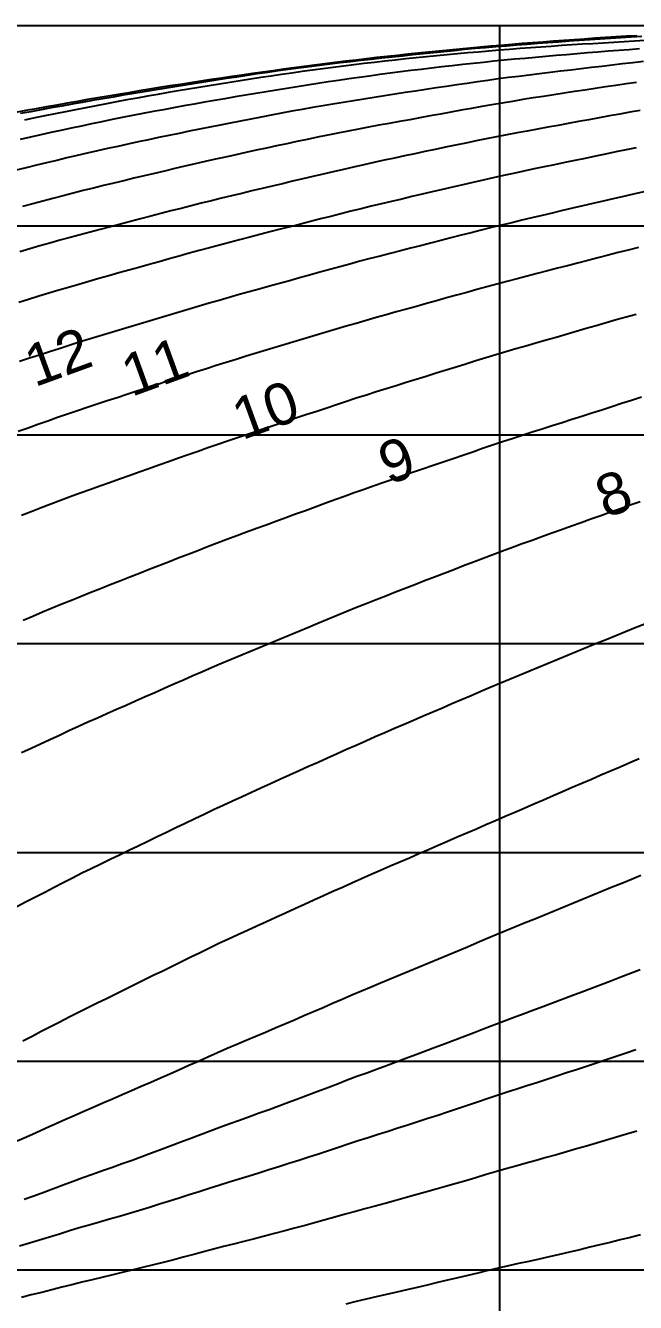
# Model space of a CAD drawing. Header units: millimetres. Extents: x 219888 to 472088, y 91183 to 209983.
# Drawn here: x 256928 to 262774, y 129108 to 141339 of the extents above; entities that cross this region are included whole.
import ezdxf

# ---------------------------------------------------------------- set-up
doc = ezdxf.new("R2010")
doc.units = ezdxf.units.MM
doc.layers.add('Waterlines', color=7, linetype='Continuous')
doc.layers.add('网格线和标注', color=7, linetype='Continuous')
doc.styles.get("Standard").update_dxf_attribs({"font": 'arial.ttf', "height": 600})

msp = doc.modelspace()

# ---------------------------------------------------------------- linework, layer by layer
at = {"layer": 'Waterlines', "color": 135}
for points in [[(262785.634, 141241.946), (262687.614, 141236.086), (262586.524, 141229.856), (262485.904, 141223.466), (262385.774, 141216.916), (262285.294, 141210.156), (262188.864, 141203.486), (262088.154, 141196.316), (261987.934, 141188.976), (261887.074, 141181.386), (261786.494, 141173.606), (261688.914, 141165.856), (261588.934, 141157.716), (261489.364, 141149.386), (261389.044, 141140.786), (261289.244, 141132.006), (261189.964, 141123.046), (261090.554, 141113.866), (260991.514, 141104.486), (260891.074, 141094.746), (260790.724, 141084.776), (260690.184, 141074.536), (260593.234, 141064.426), (260494.144, 141053.856), (260393.794, 141042.896), (260293.584, 141031.686), (260195.324, 141020.446), (260095.954, 141008.826), (259997.024, 140996.996), (259896.804, 140984.756), (259797.094, 140972.316), (259697.744, 140959.666), (259600.084, 140947.006), (259500.244, 140933.816), (259400.574, 140920.426), (259302.444, 140907.016), (259203.854, 140893.326), (259104.144, 140879.266), (259004.464, 140864.986), (258907.024, 140850.836), (258807.914, 140836.236), (258708.064, 140821.316), (258608.674, 140806.276), (258510.174, 140791.176), (258412.344, 140775.986), (258312.424, 140760.286), (258213.304, 140744.516), (258115.684, 140728.806), (258017.274, 140712.786), (257917.204, 140696.316), (257817.474, 140679.716), (257720.644, 140663.416), (257622.014, 140646.646), (257522.764, 140629.596), (257425.584, 140612.726), (257326.764, 140595.396), (257227.764, 140577.856), (257129.264, 140560.216), (257031.164, 140542.466), (256932.704, 140524.446), (256833.514, 140506.106)], [(262833.894, 141234.096), (262734.094, 141228.296), (262633.574, 141222.176), (262533.814, 141215.846), (262433.954, 141209.266), (262334.924, 141202.506), (262234.504, 141195.446), (262133.814, 141188.196), (262035.604, 141180.976), (261934.584, 141173.426), (261836.794, 141166.016), (261736.144, 141158.286), (261635.814, 141150.486), (261536.994, 141142.706), (261436.574, 141134.696), (261337.254, 141126.636), (261236.904, 141118.286), (261136.814, 141108.806), (261037.524, 141098.306), (260938.494, 141088.126), (260838.694, 141077.876), (260739.874, 141067.666), (260640.464, 141057.306), (260540.474, 141046.796), (260440.964, 141036.226), (260342.504, 141025.626), (260241.604, 141014.596), (260141.774, 141003.496), (260043.934, 140992.396), (259943.574, 140980.726), (259844.624, 140968.896), (259745.934, 140956.746), (259645.894, 140944.066), (259545.624, 140930.976), (259447.654, 140917.806), (259348.854, 140904.156), (259249.364, 140890.036), (259149.644, 140875.546), (259051.534, 140860.976), (258952.284, 140845.976), (258854.224, 140830.926), (258754.954, 140815.526), (258655.964, 140800.036), (258555.844, 140784.256), (258458.684, 140768.806), (258360.164, 140753.006), (258260.224, 140736.846), (258162.394, 140720.886), (258063.844, 140704.656), (257964.824, 140688.196), (257865.684, 140671.546), (257766.994, 140654.806), (257669.064, 140638.026), (257569.974, 140620.856), (257471.214, 140603.536), (257374.444, 140586.376), (257274.884, 140568.506), (257175.694, 140550.486), (257078.094, 140532.546), (256980.204, 140514.336), (256881.184, 140495.706)], [(262865.544, 141195.056), (262765.544, 141189.266), (262665.784, 141183.436), (262566.124, 141177.546), (262465.694, 141171.546), (262366.584, 141165.536), (262266.374, 141159.376), (262166.494, 141153.106), (262066.814, 141146.706), (261966.914, 141140.096), (261867.224, 141133.266), (261767.034, 141126.086), (261667.574, 141118.626), (261567.824, 141110.806), (261467.764, 141102.606), (261368.464, 141094.186), (261268.584, 141085.516), (261168.444, 141076.706), (261069.264, 141067.856), (260969.644, 141058.766), (260869.924, 141049.416), (260770.484, 141039.806), (260670.874, 141029.866), (260571.804, 141019.636), (260472.034, 141008.996), (260372.784, 140998.066), (260273.154, 140986.736), (260173.794, 140975.096), (260074.494, 140963.116), (259975.084, 140950.756), (259875.884, 140938.066), (259776.914, 140925.046), (259677.774, 140911.646), (259578.684, 140897.916), (259479.674, 140883.876), (259380.644, 140869.546), (259281.624, 140854.956), (259182.664, 140840.106), (259084.104, 140825.076), (258985.044, 140809.746), (258886.234, 140794.226), (258787.564, 140778.516), (258688.754, 140762.586), (258589.994, 140746.456), (258491.244, 140730.096), (258392.444, 140713.466), (258294.054, 140696.626), (258195.374, 140679.446), (258096.634, 140661.956), (257998.464, 140644.266), (257899.984, 140626.236), (257801.664, 140607.946), (257703.544, 140589.426), (257604.924, 140570.566), (257507.034, 140551.596), (257408.754, 140532.346), (257310.864, 140512.966), (257212.354, 140493.306), (257114.494, 140473.626), (257016.244, 140453.746), (256918.194, 140433.776)], [(262812.574, 141115.626), (262712.474, 141107.966), (262613.284, 141100.286), (262512.884, 141092.426), (262413.164, 141084.526), (262314.314, 141076.566), (262214.114, 141068.376), (262113.944, 141060.046), (262014.184, 141051.586), (261914.674, 141042.966), (261815.414, 141034.186), (261715.584, 141025.136), (261615.294, 141015.816), (261516.084, 141006.356), (261417.034, 140996.656), (261317.284, 140986.596), (261217.394, 140976.216), (261117.904, 140965.576), (261018.164, 140954.596), (260919.524, 140943.416), (260819.874, 140931.806), (260719.954, 140919.846), (260621.294, 140907.716), (260521.674, 140895.156), (260422.904, 140882.376), (260323.104, 140869.146), (260223.534, 140855.616), (260124.574, 140841.866), (260026.194, 140827.886), (259927.394, 140813.546), (259827.714, 140798.786), (259728.754, 140783.846), (259629.764, 140768.636), (259531.564, 140753.296), (259432.544, 140737.586), (259333.544, 140721.636), (259235.064, 140705.546), (259136.354, 140689.196), (259037.814, 140672.676), (258938.754, 140655.856), (258839.974, 140638.906), (258740.964, 140621.726), (258643.284, 140604.586), (258544.924, 140587.126), (258445.584, 140569.246), (258347.404, 140551.336), (258249.134, 140533.136), (258151.484, 140514.766), (258052.584, 140495.866), (257954.204, 140476.766), (257856.124, 140457.406), (257758.674, 140437.866), (257660.194, 140417.796), (257561.444, 140397.366), (257464.034, 140376.896), (257366.594, 140356.126), (257268.224, 140334.896), (257169.994, 140313.476), (257073.554, 140292.256), (256975.244, 140270.466), (256877.174, 140248.586)], [(262850.004, 140993.976), (262749.974, 140982.776), (262650.104, 140971.406), (262551.024, 140959.976), (262451.824, 140948.396), (262352.224, 140936.656), (262253.044, 140924.876), (262153.194, 140912.926), (262053.744, 140900.956), (261954.674, 140888.966), (261855.434, 140876.896), (261755.814, 140864.736), (261656.534, 140852.606), (261556.934, 140840.456), (261457.164, 140828.176), (261358.674, 140814.276), (261259.624, 140800.036), (261160.874, 140785.686), (261061.524, 140771.126), (260963.024, 140756.586), (260863.984, 140741.856), (260764.814, 140727.006), (260665.414, 140712.006), (260567.234, 140697.066), (260467.874, 140681.806), (260369.214, 140666.516), (260270.134, 140650.976), (260171.104, 140635.256), (260072.224, 140619.306), (259973.674, 140603.146), (259874.924, 140586.666), (259776.714, 140569.976), (259677.524, 140552.806), (259579.254, 140535.466), (259480.684, 140517.736), (259382.124, 140499.686), (259283.924, 140481.376), (259185.404, 140462.696), (259087.574, 140443.876), (258988.934, 140424.656), (258890.694, 140405.296), (258792.354, 140385.756), (258694.484, 140366.186), (258596.164, 140346.386), (258498.174, 140326.506), (258400.204, 140306.456), (258301.944, 140286.166), (258203.894, 140265.726), (258106.054, 140245.106), (258008.314, 140224.286), (257910.444, 140203.196), (257812.654, 140181.866), (257715.104, 140160.326), (257617.344, 140138.446), (257519.694, 140116.296), (257422.194, 140093.866), (257324.344, 140071.036), (257227.324, 140048.136), (257130.054, 140024.926), (257032.754, 140001.506), (256935.174, 139977.846), (256837.534, 139954.016)], [(262782.964, 140793.386), (262684.094, 140779.466), (262584.894, 140765.326), (262485.934, 140751.036), (262386.984, 140736.566), (262287.894, 140721.876), (262188.884, 140707.006), (262089.914, 140691.936), (261990.944, 140676.646), (261892.194, 140661.176), (261793.174, 140645.416), (261694.674, 140629.486), (261596.024, 140613.266), (261497.074, 140596.686), (261398.544, 140579.866), (261300.024, 140562.736), (261201.404, 140545.306), (261102.614, 140527.616), (261004.444, 140509.826), (260905.714, 140491.776), (260807.254, 140473.696), (260708.704, 140455.596), (260610.634, 140437.706), (260512.004, 140419.896), (260413.504, 140402.106), (260314.934, 140384.076), (260216.704, 140365.716), (260118.334, 140346.896), (260020.654, 140327.816), (259922.284, 140308.286), (259824.184, 140288.536), (259726.244, 140268.576), (259627.814, 140248.286), (259530.024, 140227.926), (259432.064, 140207.326), (259334.354, 140186.586), (259236.414, 140165.606), (259138.854, 140144.516), (259041.044, 140123.176), (258943.104, 140101.606), (258845.434, 140079.906), (258748.174, 140058.086), (258650.214, 140035.906), (258552.694, 140013.636), (258455.204, 139991.206), (258357.964, 139968.666), (258259.994, 139945.796), (258162.954, 139922.986), (258065.544, 139899.936), (257967.914, 139876.686), (257870.744, 139853.386), (257773.384, 139829.866), (257676.304, 139806.226), (257578.854, 139782.276), (257481.384, 139758.036), (257384.374, 139733.466), (257287.584, 139708.346), (257190.824, 139682.796), (257094.224, 139657.386), (256997.524, 139632.186), (256900.294, 139606.906)], [(262818.904, 140526.036), (262720.374, 140508.766), (262622.394, 140491.326), (262523.594, 140473.506), (262425.474, 140455.596), (262327.204, 140437.506), (262228.674, 140419.226), (262129.884, 140400.826), (262031.724, 140382.546), (261933.484, 140364.366), (261835.634, 140346.446), (261736.734, 140328.336), (261638.454, 140310.116), (261540.364, 140291.536), (261442.074, 140272.506), (261343.874, 140253.156), (261245.854, 140233.566), (261147.954, 140213.766), (261050.244, 140193.806), (260952.384, 140173.616), (260854.194, 140153.176), (260756.294, 140132.606), (260658.714, 140111.916), (260560.624, 140090.936), (260463.264, 140069.916), (260365.434, 140048.586), (260267.614, 140027.046), (260170.184, 140005.366), (260072.754, 139983.436), (259975.204, 139961.246), (259877.624, 139938.836), (259780.124, 139916.246), (259682.784, 139893.526), (259585.134, 139870.566), (259488.014, 139847.616), (259390.584, 139824.466), (259293.464, 139801.326), (259196.154, 139778.096), (259098.704, 139754.916), (259001.134, 139732.016), (258903.694, 139709.226), (258806.674, 139685.766), (258709.804, 139661.716), (258612.714, 139637.306), (258515.784, 139612.746), (258419.454, 139588.206), (258322.294, 139563.326), (258225.414, 139538.416), (258128.834, 139513.476), (258031.514, 139488.246), (257934.964, 139463.106), (257838.374, 139437.836), (257741.534, 139412.376), (257644.864, 139386.806), (257548.064, 139361.026), (257451.624, 139335.096), (257354.824, 139308.746), (257258.364, 139282.116), (257161.884, 139255.116), (257065.974, 139227.956), (256969.934, 139200.596), (256873.324, 139173.196)], [(262781.514, 140168.486), (262683.454, 140148.406), (262585.674, 140128.176), (262487.664, 140107.756), (262389.494, 140087.216), (262291.894, 140066.776), (262193.534, 140046.256), (262095.344, 140025.966), (261997.484, 140005.886), (261899.874, 139985.766), (261801.874, 139965.296), (261703.984, 139944.486), (261606.314, 139923.336), (261508.454, 139901.796), (261410.834, 139879.986), (261312.994, 139857.906), (261215.664, 139835.756), (261118.174, 139813.426), (261020.804, 139791.016), (260923.224, 139768.446), (260825.594, 139745.776), (260728.214, 139723.076), (260631.024, 139700.336), (260533.434, 139677.416), (260435.964, 139654.436), (260338.444, 139631.346), (260241.164, 139608.176), (260143.814, 139584.756), (260046.124, 139560.516), (259949.514, 139535.686), (259853.184, 139511.176), (259755.934, 139486.516), (259659.044, 139461.956), (259562.124, 139437.346), (259464.774, 139412.586), (259368.244, 139387.956), (259271.034, 139363.076), (259174.024, 139338.136), (259077.334, 139313.166), (258980.434, 139287.966), (258883.754, 139262.636), (258786.654, 139236.926), (258690.164, 139211.026), (258594.004, 139184.856), (258496.864, 139158.046), (258400.714, 139131.176), (258304.054, 139103.916), (258208.174, 139076.786), (258111.734, 139049.646), (258015.314, 139022.876), (257918.934, 138996.346), (257822.614, 138969.736), (257726.104, 138942.776), (257630.144, 138915.596), (257533.964, 138887.946), (257437.874, 138859.946), (257341.774, 138831.606), (257246.134, 138803.176), (257150.234, 138774.476), (257054.414, 138745.676), (256958.464, 138716.716), (256862.704, 138687.726)], [(262852.974, 139746.696), (262755.754, 139724.686), (262658.244, 139702.306), (262561.114, 139679.876), (262463.334, 139657.206), (262366.114, 139634.586), (262268.884, 139611.906), (262171.534, 139589.116), (262074.094, 139566.246), (261976.904, 139543.356), (261879.444, 139520.326), (261781.994, 139497.196), (261684.654, 139473.986), (261587.494, 139450.676), (261490.064, 139427.106), (261392.944, 139403.346), (261295.714, 139379.206), (261198.604, 139354.706), (261101.764, 139329.926), (261004.994, 139304.956), (260908.014, 139279.996), (260811.004, 139255.306), (260714.044, 139230.776), (260617.254, 139206.296), (260520.414, 139181.686), (260423.454, 139156.846), (260326.754, 139131.826), (260230.034, 139106.516), (260133.224, 139080.836), (260036.834, 139054.936), (259940.274, 139028.716), (259843.714, 139002.276), (259747.574, 138975.776), (259651.024, 138949.036), (259554.554, 138922.206), (259458.234, 138895.366), (259361.584, 138868.426), (259265.364, 138841.646), (259168.644, 138814.936), (259072.054, 138788.546), (258975.864, 138762.076), (258879.644, 138734.866), (258783.534, 138707.006), (258687.444, 138678.736), (258592.044, 138650.456), (258496.154, 138621.876), (258400.244, 138593.206), (258304.604, 138564.546), (258208.944, 138535.836), (258112.944, 138506.986), (258017.034, 138478.136), (257921.274, 138449.336), (257825.324, 138420.476), (257729.314, 138391.646), (257633.604, 138363.026), (257537.374, 138334.606), (257442.124, 138305.016), (257346.924, 138274.626), (257251.804, 138244.096), (257156.894, 138213.556), (257061.814, 138182.906), (256966.244, 138152.056), (256871.474, 138121.436)], [(262801.424, 139212.526), (262704.464, 139188.266), (262607.614, 139163.826), (262510.644, 139139.166), (262413.534, 139114.296), (262316.574, 139089.336), (262219.604, 139064.256), (262122.964, 139039.196), (262026.024, 139014.026), (261929.444, 138988.996), (261832.514, 138964.076), (261735.324, 138939.186), (261638.544, 138914.086), (261541.894, 138888.486), (261445.654, 138862.526), (261349.294, 138836.226), (261252.884, 138809.736), (261156.264, 138783.066), (261059.924, 138756.386), (260963.824, 138729.706), (260867.134, 138702.826), (260771.064, 138676.086), (260674.924, 138649.316), (260578.354, 138622.416), (260481.694, 138595.526), (260385.644, 138568.896), (260288.914, 138542.106), (260192.744, 138514.796), (260096.544, 138486.646), (260000.834, 138458.286), (259905.294, 138429.816), (259809.524, 138401.186), (259713.704, 138372.476), (259617.854, 138343.706), (259522.344, 138315.016), (259426.454, 138286.196), (259330.634, 138257.386), (259234.924, 138228.616), (259138.884, 138199.776), (259042.894, 138170.936), (258947.384, 138142.006), (258851.794, 138112.526), (258756.414, 138082.506), (258661.204, 138052.126), (258565.704, 138021.426), (258470.884, 137990.786), (258375.734, 137959.936), (258280.634, 137929.036), (258185.764, 137898.166), (258090.524, 137867.156), (257995.464, 137836.196), (257900.124, 137805.136), (257805.354, 137774.206), (257709.964, 137742.976), (257614.954, 137711.736), (257519.954, 137680.256), (257425.204, 137648.486), (257330.314, 137616.096), (257235.884, 137583.296), (257141.894, 137550.326), (257047.434, 137517.096), (256953.404, 137484.036), (256859.054, 137450.896)], [(262781.394, 138572.776), (262685.244, 138546.006), (262588.864, 138518.846), (262493.124, 138491.536), (262396.724, 138463.806), (262300.314, 138435.946), (262204.214, 138408.146), (262108.274, 138380.406), (262012.734, 138352.776), (261916.654, 138324.976), (261820.244, 138297.026), (261724.304, 138269.156), (261628.254, 138241.146), (261532.344, 138213.036), (261436.374, 138184.646), (261340.394, 138155.816), (261244.954, 138126.626), (261149.534, 138097.106), (261053.864, 138067.376), (260958.484, 138037.726), (260863.254, 138008.116), (260767.734, 137978.406), (260671.954, 137948.606), (260576.724, 137918.976), (260481.174, 137889.216), (260385.534, 137859.406), (260290.084, 137829.626), (260194.514, 137799.736), (260098.664, 137769.426), (260004.464, 137738.116), (259909.254, 137706.466), (259814.594, 137675.046), (259719.994, 137643.656), (259625.004, 137612.146), (259529.904, 137580.596), (259435.084, 137549.146), (259340.124, 137517.636), (259245.174, 137486.126), (259150.254, 137454.596), (259055.234, 137422.986), (258960.114, 137391.196), (258865.434, 137359.226), (258770.994, 137326.806), (258676.474, 137293.936), (258581.944, 137260.786), (258487.884, 137227.616), (258393.694, 137194.286), (258299.334, 137160.816), (258205.664, 137127.536), (258111.404, 137094.006), (258016.924, 137060.386), (257922.454, 137026.746), (257828.814, 136993.386), (257734.204, 136959.686), (257639.974, 136926.106), (257545.794, 136892.566), (257451.064, 136858.826), (257357.794, 136823.826), (257264.434, 136788.676), (257170.674, 136753.336), (257077.554, 136718.206), (256983.774, 136682.806), (256890.124, 136647.436)], [(262830.994, 137778.336), (262736.354, 137748.046), (262641.224, 137717.586), (262546.114, 137687.136), (262450.784, 137656.616), (262355.654, 137626.166), (262260.514, 137595.696), (262164.974, 137565.106), (262069.804, 137534.616), (261974.664, 137504.146), (261879.134, 137473.536), (261784.244, 137443.126), (261688.634, 137412.466), (261593.284, 137381.776), (261498.294, 137350.406), (261403.744, 137318.526), (261309.174, 137286.526), (261214.344, 137254.366), (261119.604, 137222.166), (261025.104, 137189.996), (260930.444, 137157.696), (260835.784, 137125.336), (260741.344, 137092.976), (260646.694, 137060.456), (260551.844, 137027.776), (260457.694, 136995.236), (260362.914, 136962.376), (260268.524, 136929.526), (260174.024, 136896.456), (260079.294, 136862.956), (259985.584, 136829.126), (259891.874, 136794.976), (259797.894, 136760.686), (259704.054, 136726.416), (259609.954, 136692.036), (259516.134, 136657.736), (259422.294, 136623.396), (259328.274, 136588.966), (259234.354, 136554.516), (259140.534, 136520.046), (259046.614, 136485.446), (258952.614, 136450.656), (258859.004, 136415.766), (258765.624, 136380.606), (258671.954, 136344.826), (258578.464, 136308.696), (258485.574, 136272.636), (258392.364, 136236.396), (258299.424, 136200.216), (258206.184, 136163.886), (258112.784, 136127.466), (258019.994, 136091.236), (257926.574, 136054.726), (257833.384, 136018.236), (257740.064, 135981.616), (257647.074, 135944.976), (257554.214, 135908.166), (257461.424, 135871.046), (257368.464, 135833.406), (257276.264, 135795.576), (257183.804, 135757.276), (257091.684, 135718.896), (256999.254, 135680.286), (256907.164, 135641.766)], [(262818.024, 136778.326), (262723.744, 136745.146), (262629.624, 136711.446), (262535.724, 136677.866), (262441.734, 136644.246), (262347.304, 136610.466), (262253.164, 136576.776), (262159.204, 136543.116), (262064.994, 136509.316), (261970.734, 136475.466), (261876.594, 136441.566), (261782.514, 136407.556), (261688.404, 136373.326), (261594.504, 136338.866), (261500.804, 136304.126), (261407.024, 136269.046), (261313.614, 136233.836), (261220.184, 136198.366), (261126.684, 136162.676), (261033.644, 136127.016), (260940.014, 136091.026), (260846.914, 136055.166), (260753.524, 136019.116), (260660.254, 135983.036), (260566.944, 135946.866), (260473.734, 135910.626), (260380.524, 135874.236), (260287.264, 135837.606), (260194.084, 135800.696), (260101.444, 135763.666), (260008.824, 135726.296), (259916.074, 135688.566), (259823.544, 135650.696), (259731.304, 135612.776), (259638.824, 135574.656), (259546.524, 135536.526), (259453.984, 135498.236), (259361.404, 135459.866), (259269.154, 135421.576), (259177.084, 135383.296), (259084.494, 135344.726), (258992.034, 135306.066), (258899.974, 135267.336), (258807.864, 135228.226), (258715.744, 135188.716), (258624.034, 135149.066), (258532.614, 135109.266), (258440.914, 135069.176), (258349.464, 135029.066), (258257.844, 134988.806), (258166.314, 134948.526), (258074.784, 134908.206), (257983.454, 134867.926), (257892.004, 134827.546), (257800.484, 134787.106), (257709.014, 134746.626), (257617.194, 134705.886), (257525.884, 134665.046), (257435.054, 134623.886), (257343.904, 134582.106), (257253.504, 134540.356), (257162.564, 134498.126), (257072.024, 134455.896), (256981.304, 134413.436), (256891.314, 134371.206)], [(262862.404, 135606.666), (262769.934, 135569.316), (262677.584, 135531.906), (262584.794, 135494.256), (262492.134, 135456.586), (262399.654, 135418.926), (262306.894, 135381.066), (262214.364, 135343.216), (262122.074, 135305.356), (262029.464, 135267.256), (261936.894, 135229.056), (261844.614, 135190.876), (261752.294, 135152.576), (261659.944, 135114.156), (261567.314, 135075.516), (261474.944, 135036.826), (261382.464, 134997.766), (261290.854, 134958.886), (261199.144, 134919.926), (261106.804, 134880.626), (261015.254, 134841.576), (260923.024, 134802.156), (260831.244, 134762.826), (260739.274, 134723.306), (260647.534, 134683.786), (260555.854, 134644.196), (260463.764, 134604.356), (260372.124, 134564.646), (260280.264, 134524.786), (260188.424, 134484.876), (260096.714, 134444.506), (260005.744, 134403.926), (259914.284, 134363.096), (259823.264, 134322.416), (259731.924, 134281.556), (259640.584, 134240.616), (259549.304, 134199.596), (259458.064, 134158.456), (259367.124, 134117.286), (259276.144, 134075.946), (259184.694, 134034.286), (259093.914, 133992.896), (259003.054, 133951.446), (258911.834, 133909.746), (258820.954, 133867.966), (258730.614, 133825.616), (258640.354, 133782.486), (258550.294, 133739.576), (258459.704, 133696.416), (258369.574, 133653.426), (258279.204, 133610.236), (258189.204, 133567.086), (258099.004, 133523.686), (258009.134, 133480.306), (257918.934, 133436.676), (257828.864, 133393.096), (257738.644, 133349.496), (257648.774, 133306.156), (257558.724, 133262.616), (257468.844, 133218.636), (257379.304, 133173.716), (257290.264, 133127.966), (257201.554, 133082.126), (257112.834, 133036.366), (257023.824, 132990.496), (256935.144, 132944.786), (256846.234, 132898.906)], [(262810.194, 134315.266), (262718.264, 134276.026), (262626.654, 134236.876), (262534.714, 134197.536), (262442.874, 134158.176), (262350.964, 134118.726), (262259.004, 134079.166), (262167.294, 134039.646), (262075.534, 134000.036), (261983.544, 133960.286), (261891.924, 133920.656), (261799.974, 133880.846), (261708.304, 133841.156), (261616.154, 133801.286), (261524.194, 133761.566), (261432.684, 133722.106), (261340.874, 133682.506), (261249.064, 133642.896), (261157.284, 133603.266), (261065.474, 133563.596), (260973.824, 133523.956), (260881.794, 133484.136), (260789.934, 133444.376), (260698.434, 133404.776), (260606.664, 133365.076), (260514.934, 133325.416), (260422.884, 133285.636), (260331.124, 133245.946), (260239.414, 133206.156), (260147.594, 133166.016), (260056.014, 133125.306), (259965.174, 133084.386), (259873.794, 133043.296), (259782.854, 133002.446), (259691.784, 132961.476), (259600.334, 132920.226), (259509.444, 132879.106), (259418.364, 132837.746), (259327.314, 132796.236), (259236.464, 132754.696), (259145.454, 132712.966), (259054.584, 132671.216), (258963.784, 132629.406), (258872.724, 132587.376), (258782.014, 132545.016), (258692.294, 132501.436), (258602.324, 132457.796), (258512.544, 132414.216), (258422.754, 132370.576), (258332.664, 132326.706), (258242.944, 132282.946), (258152.944, 132238.936), (258063.234, 132194.936), (257973.494, 132150.796), (257883.564, 132106.486), (257793.844, 132062.206), (257704.154, 132017.926), (257614.514, 131973.736), (257524.484, 131929.766), (257434.614, 131885.766), (257345.774, 131840.396), (257256.634, 131794.406), (257168.254, 131748.656), (257079.504, 131702.666), (256990.794, 131656.686), (256901.784, 131610.576)], [(262826.714, 133198.416), (262734.714, 133160.536), (262642.584, 133122.656), (262550.034, 133084.606), (262457.554, 133046.596), (262365.324, 133008.706), (262272.394, 132970.536), (262180.284, 132932.726), (262087.464, 132894.646), (261994.944, 132856.716), (261902.474, 132818.856), (261809.824, 132780.936), (261717.064, 132742.986), (261624.484, 132705.076), (261532.034, 132667.106), (261439.414, 132628.766), (261346.964, 132590.096), (261255.254, 132551.606), (261162.924, 132512.906), (261070.474, 132474.236), (260978.484, 132435.806), (260886.174, 132397.296), (260793.784, 132358.806), (260701.684, 132320.506), (260609.414, 132282.216), (260516.654, 132243.826), (260424.184, 132205.666), (260331.764, 132167.546), (260239.244, 132129.246), (260146.894, 132090.576), (260054.894, 132051.196), (259963.354, 132011.376), (259871.804, 131971.466), (259780.234, 131931.766), (259688.414, 131892.126), (259596.454, 131852.566), (259504.724, 131813.216), (259412.484, 131773.776), (259320.664, 131734.626), (259228.594, 131695.506), (259136.414, 131656.466), (259044.284, 131617.496), (258952.134, 131578.466), (258859.884, 131539.166), (258768.224, 131499.376), (258676.824, 131458.166), (258585.974, 131417.246), (258494.234, 131376.406), (258403.484, 131336.256), (258311.774, 131295.856), (258220.384, 131255.746), (258128.454, 131215.526), (258037.194, 131175.706), (257945.524, 131135.816), (257853.834, 131096.006), (257761.804, 131056.116), (257669.914, 131016.356), (257578.164, 130976.736), (257486.054, 130937.096), (257394.574, 130896.926), (257303.724, 130856.016), (257212.514, 130815.026), (257121.154, 130774.106), (257029.934, 130733.406), (256938.544, 130692.796), (256847.034, 130652.326)], [(262818.724, 132294.626), (262725.084, 132258.586), (262632.114, 132222.596), (262538.804, 132186.806), (262445.384, 132151.166), (262352.154, 132115.696), (262258.534, 132080.136), (262165.084, 132044.706), (262071.604, 132009.316), (261977.914, 131973.906), (261884.534, 131938.676), (261790.554, 131903.316), (261697.044, 131868.276), (261602.884, 131833.316), (261509.224, 131798.686), (261415.814, 131763.326), (261322.304, 131727.536), (261228.744, 131691.676), (261135.714, 131656.066), (261042.204, 131620.406), (260948.884, 131584.986), (260854.944, 131549.516), (260761.494, 131514.406), (260668.004, 131479.406), (260574.184, 131444.406), (260480.644, 131409.636), (260386.614, 131374.816), (260292.634, 131340.196), (260198.524, 131305.936), (260104.554, 131271.316), (260011.404, 131235.996), (259917.754, 131200.366), (259824.554, 131164.936), (259730.844, 131129.406), (259637.264, 131094.076), (259543.684, 131058.936), (259450.164, 131024.016), (259356.414, 130989.206), (259262.274, 130954.416), (259168.604, 130919.976), (259074.874, 130885.716), (258980.394, 130851.436), (258886.164, 130817.776), (258792.034, 130783.936), (258698.774, 130748.996), (258605.224, 130713.566), (258511.424, 130678.006), (258418.044, 130642.716), (258324.574, 130607.586), (258230.814, 130572.616), (258136.864, 130537.866), (258043.134, 130503.446), (257948.984, 130469.126), (257855.074, 130435.146), (257761.154, 130401.456), (257666.424, 130367.876), (257571.714, 130334.886), (257477.474, 130301.866), (257383.424, 130267.486), (257290.104, 130232.546), (257196.474, 130197.316), (257102.964, 130162.236), (257009.224, 130127.366), (256915.374, 130092.826)], [(262777.834, 131527.286), (262683.164, 131495.496), (262588.374, 131463.496), (262493.624, 131431.566), (262398.904, 131399.846), (262304.124, 131368.366), (262208.814, 131336.996), (262114.274, 131306.076), (262019.024, 131275.066), (261924.064, 131244.256), (261828.604, 131213.356), (261733.434, 131182.586), (261638.154, 131151.786), (261543.034, 131120.976), (261447.484, 131089.616), (261352.734, 131057.456), (261258.284, 131025.766), (261163.764, 130994.256), (261068.744, 130962.736), (260973.634, 130931.306), (260878.934, 130900.166), (260783.784, 130869.036), (260688.734, 130838.136), (260593.404, 130807.386), (260497.934, 130776.826), (260402.814, 130746.576), (260307.334, 130716.336), (260212.034, 130686.136), (260116.444, 130655.466), (260021.944, 130624.016), (259927.214, 130592.326), (259831.964, 130560.806), (259736.944, 130529.626), (259642.154, 130498.766), (259547.054, 130468.076), (259452.024, 130437.666), (259356.474, 130407.406), (259261.164, 130377.526), (259165.544, 130347.786), (259070.274, 130318.346), (258974.254, 130288.816), (258878.654, 130259.486), (258782.534, 130229.756), (258687.874, 130198.916), (258592.714, 130168.376), (258497.624, 130138.116), (258402.104, 130107.946), (258306.954, 130078.126), (258211.364, 130048.436), (258115.884, 130019.086), (258020.124, 129989.996), (257924.324, 129961.206), (257828.354, 129932.666), (257732.364, 129904.426), (257636.104, 129876.446), (257539.894, 129848.996), (257443.564, 129821.606), (257348.254, 129792.666), (257252.614, 129763.336), (257157.074, 129734.116), (257061.394, 129705.056), (256965.724, 129676.286), (256869.714, 129647.746)], [(262785.834, 130748.556), (262686.294, 130719.036), (262592.344, 130691.106), (262497.324, 130662.916), (262399.204, 130633.936), (262305.344, 130606.376), (262207.984, 130578.016), (262112.144, 130550.366), (262016.144, 130523.006), (261918.874, 130495.586), (261822.794, 130468.756), (261727.594, 130442.366), (261627.894, 130414.836), (261532.924, 130388.566), (261433.844, 130360.126), (261343.124, 130332.626), (261244.574, 130303.296), (261146.834, 130274.546), (261055.234, 130247.846), (260953.994, 130218.616), (260863.094, 130192.636), (260761.354, 130163.876), (260670.474, 130138.476), (260568.144, 130110.156), (260477.384, 130085.256), (260375.414, 130057.516), (260279.024, 130031.546), (260180.424, 130005.406), (260090.414, 129980.676), (259992.844, 129953.116), (259891.254, 129924.466), (259801.434, 129899.316), (259698.044, 129870.626), (259608.394, 129846.036), (259505.554, 129818.246), (259414.704, 129794.006), (259313.494, 129767.326), (259219.844, 129742.906), (259122.914, 129717.906), (259019.924, 129691.686), (258922.334, 129667.226), (258827.124, 129643.326), (258729.614, 129617.836), (258633.884, 129592.366), (258542.474, 129568.096), (258439.534, 129541.016), (258348.464, 129517.386), (258246.114, 129491.206), (258154.664, 129468.136), (258049.574, 129441.896), (257960.234, 129419.776), (257854.414, 129393.756), (257765.664, 129372.086), (257660.184, 129346.506), (257568.574, 129324.486), (257469.084, 129300.926), (257370.924, 129276.616), (257277.504, 129253.236), (257179.514, 129228.696), (257083.844, 129204.776), (256982.774, 129179.586), (256890.454, 129156.676)], [(262821.514, 129754.966), (262725.114, 129730.896), (262627.904, 129707.006), (262530.834, 129683.316), (262433.634, 129659.746), (262336.694, 129636.406), (262239.374, 129613.156), (262142.024, 129590.116), (262044.654, 129567.376), (261946.964, 129544.966), (261849.644, 129523.096), (261751.744, 129501.526), (261653.974, 129480.306), (261556.114, 129459.106), (261458.394, 129437.266), (261361.304, 129414.056), (261263.894, 129390.186), (261166.984, 129366.766), (261069.994, 129343.626), (260972.314, 129320.506), (260875.344, 129297.676), (260777.854, 129274.836), (260680.424, 129252.116), (260583.124, 129229.516), (260485.454, 129206.966), (260388.034, 129184.636), (260290.294, 129162.316), (260192.804, 129139.826), (260095.604, 129116.726), (259998.764, 129093.156)]]:
    msp.add_lwpolyline(points, dxfattribs=at)
at = {"layer": '网格线和标注', "color": 0}
for p, q in [((236017.754, 141339.386), (458092.724, 141339.386)), ((236017.754, 139419.386), (458092.724, 139419.386)), ((236017.754, 137419.386), (458092.724, 137419.386)), ((236017.754, 135419.386), (458092.724, 135419.386)), ((236017.754, 133419.386), (458092.724, 133419.386)), ((236017.754, 131419.386), (458092.724, 131419.386)), ((236017.754, 129419.386), (458092.724, 129419.386))]:
    msp.add_line(p, q, dxfattribs=at)
at = {"layer": '网格线和标注'}
msp.add_line((261471.694, 141339.386), (261471.694, 125419.386), dxfattribs=at)

# ---------------------------------------------------------------- texts
at = {"layer": '网格线和标注', "color": 0}
for s, p in [('12', (257014.825, 137873.086)), ('11', (257942.722, 137780.616)), ('10', (259002.802, 137365.636)), ('9', (260405.892, 136935.936)), ('8', (262484.672, 136616.876))]:
    msp.add_text(s, height=400, rotation=20, dxfattribs=at).set_placement(p)

doc.saveas('drawing.dxf')
